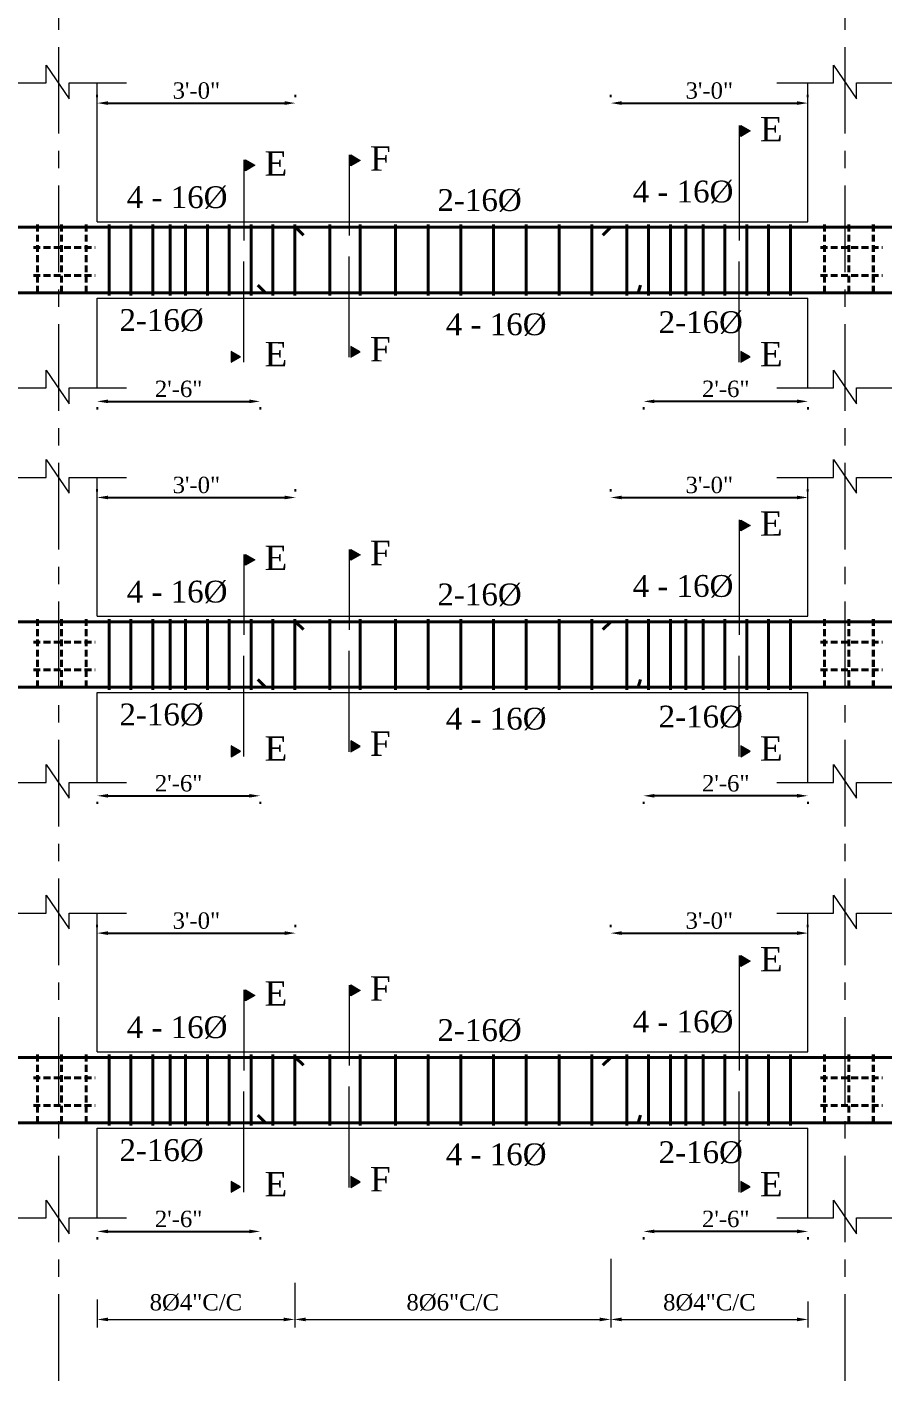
# Model space of a CAD drawing. Extents: x -2338379 to 930990, y -818978 to 106940.
# Drawn here: x 385791.9 to 386105.6, y -207588.6 to -207092.4 of the extents above; entities that cross this region are included whole.
import ezdxf

# ---------------------------------------------------------------- set-up
doc = ezdxf.new("R2010")
doc.units = 0
doc.header["$MEASUREMENT"] = 0
doc.header["$PDMODE"] = 34
doc.linetypes.add('CENTER', pattern=[50.8, 31.75, -6.35, 6.35, -6.35])
doc.linetypes.add('DASHED', pattern=[0.75, 0.5, -0.25])
doc.layers.get('0').update_dxf_attribs({"linetype": 'CONTINUOUS', "lineweight": 30})
doc.layers.get('DEFPOINTS').update_dxf_attribs({"linetype": 'CONTINUOUS'})
for name, color, linetype, lineweight in [('Center', 11, 'CENTER', 15), ('Dimension', 35, 'CONTINUOUS', 9), ('HATCH', 3, 'CONTINUOUS', 15), ('rcc elevation', 253, 'CONTINUOUS', 18), ('rebar', 3, 'CONTINUOUS', 40), ('TEXT', 7, 'CONTINUOUS', 30), ('WALL', 1, 'CONTINUOUS', 40)]:
    doc.layers.add(name, color=color, linetype=linetype, lineweight=lineweight)
doc.styles.get("Standard").update_dxf_attribs({"font": 'times.ttf', "height": 6})
doc.dimstyles.new('Standard$0', dxfattribs={"dimtxt": 6, "dimasz": 4, "dimexe": 3, "dimexo": 6, "dimgap": 3, "dimtad": 1, "dimdec": 1, "dimzin": 0, "dimdsep": 46, "dimlunit": 4, "dimtxsty": 'Standard', "dimcen": 0.09, "dimclrd": 6, "dimclre": 6, "dimclrt": 7, "dimadec": 0, "dimazin": 0, "dimtfac": 1, "dimtdec": 1, "dimtix": 1, "dimtofl": 0, "dimtmove": 1, "dimatfit": 3, "dimfxl": 1, "dimtolj": 1, "dimtzin": 0, "dimlwd": 18, "dimlwe": 18, "dimarcsym": 0})

# ---------------------------------------------------------------- blocks, each defined once
blk = doc.blocks.new('*D318')
at = {"color": 6, "lineweight": 18, "transparency": 16777216}
for p, q in [((385890.02, -207552.68), (385890.02, -207569.11)), ((385817.62, -207558.84), (385817.62, -207569.11)), ((385821.62, -207566.11), (385886.02, -207566.11))]:
    blk.add_line(p, q, dxfattribs=at)
at = {"color": 6, "lineweight": 30, "transparency": 16777216}
for points in [[(385821.62, -207565.44), (385821.62, -207566.77), (385817.62, -207566.11)], [(385886.02, -207565.44), (385886.02, -207566.77), (385890.02, -207566.11)]]:
    blk.add_solid(points, dxfattribs=at)
at = {"layer": 'DEFPOINTS', "color": 0, "lineweight": 30, "transparency": 16777216}
for p in [(385890.02, -207546.68), (385817.62, -207552.84), (385890.02, -207566.11)]:
    blk.add_point(p, dxfattribs=at)
at = {"color": 7, "transparency": 16777216, "insert": (385853.82, -207559.93), "char_height": 6, "attachment_point": 5}
blk.add_mtext('\\A1;8%%c4"C/C', dxfattribs=at)
blk = doc.blocks.new('*D319')
at = {"color": 6, "lineweight": 18, "transparency": 16777216}
for p, q in [((386005.83, -207543.84), (386005.83, -207569.11)), ((385890.02, -207552.68), (385890.02, -207569.11)), ((385894.02, -207566.11), (386001.83, -207566.11))]:
    blk.add_line(p, q, dxfattribs=at)
at = {"color": 6, "lineweight": 30, "transparency": 16777216}
for points in [[(385894.02, -207565.44), (385894.02, -207566.77), (385890.02, -207566.11)], [(386001.83, -207565.44), (386001.83, -207566.77), (386005.83, -207566.11)]]:
    blk.add_solid(points, dxfattribs=at)
at = {"layer": 'DEFPOINTS', "color": 0, "lineweight": 30, "transparency": 16777216}
for p in [(386005.83, -207537.84), (385890.02, -207546.68), (386005.83, -207566.11)]:
    blk.add_point(p, dxfattribs=at)
at = {"color": 7, "transparency": 16777216, "insert": (385947.92, -207559.93), "char_height": 6, "attachment_point": 5}
blk.add_mtext('\\A1;8%%C6"C/C', dxfattribs=at)
blk = doc.blocks.new('*D320')
at = {"color": 6, "lineweight": 18, "transparency": 16777216}
for p, q in [((386005.83, -207543.84), (386005.83, -207569.11)), ((386078.12, -207559.5), (386078.12, -207569.11)), ((386009.83, -207566.11), (386074.12, -207566.11))]:
    blk.add_line(p, q, dxfattribs=at)
at = {"color": 6, "lineweight": 30, "transparency": 16777216}
for points in [[(386009.83, -207565.44), (386009.83, -207566.77), (386005.83, -207566.11)], [(386074.12, -207565.44), (386074.12, -207566.77), (386078.12, -207566.11)]]:
    blk.add_solid(points, dxfattribs=at)
at = {"layer": 'DEFPOINTS', "color": 0, "lineweight": 30, "transparency": 16777216}
for p in [(386005.83, -207537.84), (386078.12, -207553.5), (386078.12, -207566.11)]:
    blk.add_point(p, dxfattribs=at)
at = {"color": 7, "transparency": 16777216, "insert": (386041.98, -207559.93), "char_height": 6, "attachment_point": 5}
blk.add_mtext('\\A1;8%%C4"C/C', dxfattribs=at)
blk = doc.blocks.new('*D321')
at = {"layer": 'DEFPOINTS', "color": 0, "lineweight": 30, "transparency": 16777216}
for p in [(385890.35, -207424.49), (385817.61, -207431.33), (385890.35, -207431.33)]:
    blk.add_point(p, dxfattribs=at)
at = {"layer": 'TEXT', "color": 6, "lineweight": -2, "transparency": 16777216}
for p, q in [((385817.61, -207422.33), (385817.61, -207421.49)), ((385890.35, -207422.33), (385890.35, -207421.49)), ((385821.61, -207424.49), (385886.35, -207424.49))]:
    blk.add_line(p, q, dxfattribs=at)
at = {"layer": 'TEXT', "color": 6, "lineweight": 30, "transparency": 16777216}
for points in [[(385821.61, -207423.82), (385821.61, -207425.16), (385817.61, -207424.49)], [(385886.35, -207423.82), (385886.35, -207425.16), (385890.35, -207424.49)]]:
    blk.add_solid(points, dxfattribs=at)
at = {"layer": 'TEXT', "color": 7, "transparency": 16777216, "insert": (385853.98, -207419.94), "char_height": 6, "attachment_point": 5}
blk.add_mtext('\\A1;3\'-0"', dxfattribs=at)
blk = doc.blocks.new('*D322')
at = {"layer": 'DEFPOINTS', "color": 0, "lineweight": 30, "transparency": 16777216}
for p in [(385817.61, -207527), (385877.35, -207527), (385877.35, -207533.84)]:
    blk.add_point(p, dxfattribs=at)
at = {"layer": 'TEXT', "color": 6, "lineweight": -2, "transparency": 16777216}
for p, q in [((385821.61, -207533.84), (385873.35, -207533.84)), ((385817.61, -207536), (385817.61, -207536.84)), ((385877.35, -207536), (385877.35, -207536.84))]:
    blk.add_line(p, q, dxfattribs=at)
at = {"layer": 'TEXT', "color": 6, "lineweight": 30, "transparency": 16777216}
for points in [[(385821.61, -207533.17), (385821.61, -207534.51), (385817.61, -207533.84)], [(385873.35, -207533.17), (385873.35, -207534.51), (385877.35, -207533.84)]]:
    blk.add_solid(points, dxfattribs=at)
at = {"layer": 'TEXT', "color": 7, "transparency": 16777216, "insert": (385847.48, -207529.29), "char_height": 6, "attachment_point": 5}
blk.add_mtext('\\A1;2\'-6"', dxfattribs=at)
blk = doc.blocks.new('*D323')
at = {"layer": 'DEFPOINTS', "color": 0, "lineweight": 30, "transparency": 16777216}
for p in [(386078.09, -207424.49), (386005.83, -207431.33), (386078.09, -207431.33)]:
    blk.add_point(p, dxfattribs=at)
at = {"layer": 'TEXT', "color": 6, "lineweight": -2, "transparency": 16777216}
for p, q in [((386005.83, -207422.33), (386005.83, -207421.49)), ((386078.09, -207422.33), (386078.09, -207421.49)), ((386009.83, -207424.49), (386074.09, -207424.49))]:
    blk.add_line(p, q, dxfattribs=at)
at = {"layer": 'TEXT', "color": 6, "lineweight": 30, "transparency": 16777216}
for points in [[(386009.83, -207423.82), (386009.83, -207425.16), (386005.83, -207424.49)], [(386074.09, -207423.82), (386074.09, -207425.16), (386078.09, -207424.49)]]:
    blk.add_solid(points, dxfattribs=at)
at = {"layer": 'TEXT', "color": 7, "transparency": 16777216, "insert": (386041.96, -207419.94), "char_height": 6, "attachment_point": 5}
blk.add_mtext('\\A1;3\'-0"', dxfattribs=at)
blk = doc.blocks.new('*D324')
at = {"layer": 'DEFPOINTS', "color": 0, "lineweight": 30, "transparency": 16777216}
for p in [(386017.86, -207527), (386078.12, -207527), (386017.86, -207533.84)]:
    blk.add_point(p, dxfattribs=at)
at = {"layer": 'TEXT', "color": 6, "lineweight": -2, "transparency": 16777216}
for p, q in [((386074.12, -207533.84), (386021.86, -207533.84)), ((386017.86, -207536), (386017.86, -207536.84)), ((386078.12, -207536), (386078.12, -207536.84))]:
    blk.add_line(p, q, dxfattribs=at)
at = {"layer": 'TEXT', "color": 6, "lineweight": 30, "transparency": 16777216}
for points in [[(386021.86, -207533.17), (386021.86, -207534.51), (386017.86, -207533.84)], [(386074.12, -207533.17), (386074.12, -207534.51), (386078.12, -207533.84)]]:
    blk.add_solid(points, dxfattribs=at)
at = {"layer": 'TEXT', "color": 7, "transparency": 16777216, "insert": (386047.99, -207529.29), "char_height": 6, "attachment_point": 5}
blk.add_mtext('\\A1;2\'-6"', dxfattribs=at)
blk = doc.blocks.new('*D678')
at = {"layer": 'DEFPOINTS', "color": 0, "lineweight": 30, "transparency": 16777216}
for p in [(385890.35, -207264.81), (385817.61, -207271.64), (385890.35, -207271.64)]:
    blk.add_point(p, dxfattribs=at)
at = {"layer": 'TEXT', "color": 6, "lineweight": -2, "transparency": 16777216}
for p, q in [((385817.61, -207262.64), (385817.61, -207261.81)), ((385890.35, -207262.64), (385890.35, -207261.81)), ((385821.61, -207264.81), (385886.35, -207264.81))]:
    blk.add_line(p, q, dxfattribs=at)
at = {"layer": 'TEXT', "color": 6, "lineweight": 30, "transparency": 16777216}
for points in [[(385821.61, -207264.14), (385821.61, -207265.47), (385817.61, -207264.81)], [(385886.35, -207264.14), (385886.35, -207265.47), (385890.35, -207264.81)]]:
    blk.add_solid(points, dxfattribs=at)
at = {"layer": 'TEXT', "color": 7, "transparency": 16777216, "insert": (385853.98, -207260.25), "char_height": 6, "attachment_point": 5}
blk.add_mtext('\\A1;3\'-0"', dxfattribs=at)
blk = doc.blocks.new('*D679')
at = {"layer": 'DEFPOINTS', "color": 0, "lineweight": 30, "transparency": 16777216}
for p in [(385817.61, -207367.32), (385877.35, -207367.32), (385877.35, -207374.16)]:
    blk.add_point(p, dxfattribs=at)
at = {"layer": 'TEXT', "color": 6, "lineweight": -2, "transparency": 16777216}
for p, q in [((385817.61, -207376.32), (385817.61, -207377.16)), ((385821.61, -207374.16), (385873.35, -207374.16)), ((385877.35, -207376.32), (385877.35, -207377.16))]:
    blk.add_line(p, q, dxfattribs=at)
at = {"layer": 'TEXT', "color": 6, "lineweight": 30, "transparency": 16777216}
for points in [[(385821.61, -207373.49), (385821.61, -207374.82), (385817.61, -207374.16)], [(385873.35, -207373.49), (385873.35, -207374.82), (385877.35, -207374.16)]]:
    blk.add_solid(points, dxfattribs=at)
at = {"layer": 'TEXT', "color": 7, "transparency": 16777216, "insert": (385847.48, -207369.6), "char_height": 6, "attachment_point": 5}
blk.add_mtext('\\A1;2\'-6"', dxfattribs=at)
blk = doc.blocks.new('*D680')
at = {"layer": 'DEFPOINTS', "color": 0, "lineweight": 30, "transparency": 16777216}
for p in [(386078.09, -207264.81), (386005.83, -207271.64), (386078.09, -207271.64)]:
    blk.add_point(p, dxfattribs=at)
at = {"layer": 'TEXT', "color": 6, "lineweight": -2, "transparency": 16777216}
for p, q in [((386005.83, -207262.64), (386005.83, -207261.81)), ((386078.09, -207262.64), (386078.09, -207261.81)), ((386009.83, -207264.81), (386074.09, -207264.81))]:
    blk.add_line(p, q, dxfattribs=at)
at = {"layer": 'TEXT', "color": 6, "lineweight": 30, "transparency": 16777216}
for points in [[(386009.83, -207264.14), (386009.83, -207265.47), (386005.83, -207264.81)], [(386074.09, -207264.14), (386074.09, -207265.47), (386078.09, -207264.81)]]:
    blk.add_solid(points, dxfattribs=at)
at = {"layer": 'TEXT', "color": 7, "transparency": 16777216, "insert": (386041.96, -207260.25), "char_height": 6, "attachment_point": 5}
blk.add_mtext('\\A1;3\'-0"', dxfattribs=at)
blk = doc.blocks.new('*D681')
at = {"layer": 'DEFPOINTS', "color": 0, "lineweight": 30, "transparency": 16777216}
for p in [(386017.86, -207367.32), (386078.12, -207367.32), (386017.86, -207374.16)]:
    blk.add_point(p, dxfattribs=at)
at = {"layer": 'TEXT', "color": 6, "lineweight": -2, "transparency": 16777216}
for p, q in [((386017.86, -207376.32), (386017.86, -207377.16)), ((386074.12, -207374.16), (386021.86, -207374.16)), ((386078.12, -207376.32), (386078.12, -207377.16))]:
    blk.add_line(p, q, dxfattribs=at)
at = {"layer": 'TEXT', "color": 6, "lineweight": 30, "transparency": 16777216}
for points in [[(386021.86, -207373.49), (386021.86, -207374.82), (386017.86, -207374.16)], [(386074.12, -207373.49), (386074.12, -207374.82), (386078.12, -207374.16)]]:
    blk.add_solid(points, dxfattribs=at)
at = {"layer": 'TEXT', "color": 7, "transparency": 16777216, "insert": (386047.99, -207369.6), "char_height": 6, "attachment_point": 5}
blk.add_mtext('\\A1;2\'-6"', dxfattribs=at)
blk = doc.blocks.new('*D946')
at = {"layer": 'DEFPOINTS', "color": 0, "lineweight": 30, "transparency": 16777216}
for p in [(385890.35, -207120.23), (385817.61, -207127.07), (385890.35, -207127.07)]:
    blk.add_point(p, dxfattribs=at)
at = {"layer": 'TEXT', "color": 6, "lineweight": -2, "transparency": 16777216}
for p, q in [((385817.61, -207118.07), (385817.61, -207117.23)), ((385890.35, -207118.07), (385890.35, -207117.23)), ((385821.61, -207120.23), (385886.35, -207120.23))]:
    blk.add_line(p, q, dxfattribs=at)
at = {"layer": 'TEXT', "color": 6, "lineweight": 30, "transparency": 16777216}
for points in [[(385821.61, -207119.56), (385821.61, -207120.89), (385817.61, -207120.23)], [(385886.35, -207119.56), (385886.35, -207120.89), (385890.35, -207120.23)]]:
    blk.add_solid(points, dxfattribs=at)
at = {"layer": 'TEXT', "color": 7, "transparency": 16777216, "insert": (385853.98, -207115.67), "char_height": 6, "attachment_point": 5}
blk.add_mtext('\\A1;3\'-0"', dxfattribs=at)
blk = doc.blocks.new('*D947')
at = {"layer": 'DEFPOINTS', "color": 0, "lineweight": 30, "transparency": 16777216}
for p in [(385817.61, -207222.74), (385877.35, -207222.74), (385877.35, -207229.58)]:
    blk.add_point(p, dxfattribs=at)
at = {"layer": 'TEXT', "color": 6, "lineweight": -2, "transparency": 16777216}
for p, q in [((385817.61, -207231.74), (385817.61, -207232.58)), ((385821.61, -207229.58), (385873.35, -207229.58)), ((385877.35, -207231.74), (385877.35, -207232.58))]:
    blk.add_line(p, q, dxfattribs=at)
at = {"layer": 'TEXT', "color": 6, "lineweight": 30, "transparency": 16777216}
for points in [[(385821.61, -207228.91), (385821.61, -207230.24), (385817.61, -207229.58)], [(385873.35, -207228.91), (385873.35, -207230.24), (385877.35, -207229.58)]]:
    blk.add_solid(points, dxfattribs=at)
at = {"layer": 'TEXT', "color": 7, "transparency": 16777216, "insert": (385847.48, -207225.02), "char_height": 6, "attachment_point": 5}
blk.add_mtext('\\A1;2\'-6"', dxfattribs=at)
blk = doc.blocks.new('*D948')
at = {"layer": 'DEFPOINTS', "color": 0, "lineweight": 30, "transparency": 16777216}
for p in [(386078.09, -207120.23), (386005.83, -207127.07), (386078.09, -207127.07)]:
    blk.add_point(p, dxfattribs=at)
at = {"layer": 'TEXT', "color": 6, "lineweight": -2, "transparency": 16777216}
for p, q in [((386005.83, -207118.07), (386005.83, -207117.23)), ((386078.09, -207118.07), (386078.09, -207117.23)), ((386009.83, -207120.23), (386074.09, -207120.23))]:
    blk.add_line(p, q, dxfattribs=at)
at = {"layer": 'TEXT', "color": 6, "lineweight": 30, "transparency": 16777216}
for points in [[(386009.83, -207119.56), (386009.83, -207120.89), (386005.83, -207120.23)], [(386074.09, -207119.56), (386074.09, -207120.89), (386078.09, -207120.23)]]:
    blk.add_solid(points, dxfattribs=at)
at = {"layer": 'TEXT', "color": 7, "transparency": 16777216, "insert": (386041.96, -207115.67), "char_height": 6, "attachment_point": 5}
blk.add_mtext('\\A1;3\'-0"', dxfattribs=at)
blk = doc.blocks.new('*D949')
at = {"layer": 'DEFPOINTS', "color": 0, "lineweight": 30, "transparency": 16777216}
for p in [(386017.86, -207222.74), (386078.12, -207222.74), (386017.86, -207229.58)]:
    blk.add_point(p, dxfattribs=at)
at = {"layer": 'TEXT', "color": 6, "lineweight": -2, "transparency": 16777216}
for p, q in [((386017.86, -207231.74), (386017.86, -207232.58)), ((386074.12, -207229.58), (386021.86, -207229.58)), ((386078.12, -207231.74), (386078.12, -207232.58))]:
    blk.add_line(p, q, dxfattribs=at)
at = {"layer": 'TEXT', "color": 6, "lineweight": 30, "transparency": 16777216}
for points in [[(386021.86, -207228.91), (386021.86, -207230.24), (386017.86, -207229.58)], [(386074.12, -207228.91), (386074.12, -207230.24), (386078.12, -207229.58)]]:
    blk.add_solid(points, dxfattribs=at)
at = {"layer": 'TEXT', "color": 7, "transparency": 16777216, "insert": (386047.99, -207225.02), "char_height": 6, "attachment_point": 5}
blk.add_mtext('\\A1;2\'-6"', dxfattribs=at)

msp = doc.modelspace()

# ---------------------------------------------------------------- hatches: boundary and pattern name
at = {"layer": 'HATCH', "ltscale": 0.5}
for points in [[(386053.53, -207132.43), (386053.53, -207128.48), (386056.94, -207130.46)], [(385871.99, -207145.01), (385871.99, -207141.07), (385875.4, -207143.04)], [(385910.64, -207143.19), (385910.64, -207139.24), (385914.05, -207141.22)], [(385866.79, -207211.3), (385866.79, -207215.25), (385870.2, -207213.27)], [(385910.64, -207209.48), (385910.64, -207213.42), (385914.05, -207211.45)], [(386053.53, -207211.3), (386053.53, -207215.25), (386056.94, -207213.27)], [(386053.53, -207277.01), (386053.53, -207273.06), (386056.94, -207275.04)], [(385871.99, -207289.59), (385871.99, -207285.65), (385875.4, -207287.62)], [(385910.64, -207287.77), (385910.64, -207283.82), (385914.05, -207285.8)], [(385866.79, -207355.88), (385866.79, -207359.82), (385870.2, -207357.85)], [(385910.64, -207354.06), (385910.64, -207358), (385914.05, -207356.03)], [(386053.53, -207355.88), (386053.53, -207359.82), (386056.94, -207357.85)], [(386053.53, -207436.7), (386053.53, -207432.75), (386056.94, -207434.72)], [(385871.99, -207449.28), (385871.99, -207445.33), (385875.4, -207447.31)], [(385910.64, -207447.46), (385910.64, -207443.51), (385914.05, -207445.48)], [(385866.79, -207515.56), (385866.79, -207519.51), (385870.2, -207517.54)], [(385910.64, -207513.74), (385910.64, -207517.69), (385914.05, -207515.72)], [(386053.53, -207515.56), (386053.53, -207519.51), (386056.94, -207517.54)]]:
    msp.add_hatch(color=256, dxfattribs=at).paths.add_polyline_path(points)

# ---------------------------------------------------------------- linework, layer by layer
at = {"layer": 'Center'}
for p, q in [((385803.61, -207588.64), (385803.61, -206602.05)), ((386091.74, -207588.64), (386091.74, -206602.05))]:
    msp.add_line(p, q, dxfattribs=at)
at = {"layer": 'Dimension', "ltscale": 0.5}
for p, q in [((386052.9, -207128.45), (386052.9, -207170.62)), ((385871.36, -207141.08), (385871.36, -207170.62)), ((385910.01, -207139.26), (385910.01, -207168.8)), ((385871.36, -207215.23), (385871.36, -207178.29)), ((385910.01, -207213.41), (385910.01, -207176.46)), ((386052.9, -207215.23), (386052.9, -207178.29)), ((386052.9, -207273.03), (386052.9, -207315.2)), ((385871.36, -207285.66), (385871.36, -207315.2)), ((385910.01, -207283.83), (385910.01, -207313.38)), ((385910.01, -207357.99), (385910.01, -207321.04)), ((385871.36, -207359.81), (385871.36, -207322.87)), ((386052.9, -207359.81), (386052.9, -207322.87)), ((386052.9, -207432.72), (386052.9, -207474.89)), ((385871.36, -207445.34), (385871.36, -207474.89)), ((385910.01, -207443.52), (385910.01, -207473.07)), ((385910.01, -207517.68), (385910.01, -207480.73)), ((385871.36, -207519.5), (385871.36, -207482.55)), ((386052.9, -207519.5), (386052.9, -207482.55))]:
    msp.add_line(p, q, dxfattribs=at)
at = {"layer": 'Dimension'}
for points in [[(385778.2, -207112.85), (385798.99, -207112.85), (385798.99, -207106.3), (385807.38, -207118.68), (385807.38, -207112.85), (385828.35, -207112.85)], [(386066.68, -207112.85), (386087.47, -207112.85), (386087.47, -207106.3), (386095.86, -207118.68), (386095.86, -207112.85), (386116.83, -207112.85)], [(385778.2, -207224.65), (385798.99, -207224.65), (385798.99, -207218.09), (385807.38, -207230.48), (385807.38, -207224.65), (385828.35, -207224.65)], [(386066.68, -207224.65), (386087.47, -207224.65), (386087.47, -207218.09), (386095.86, -207230.48), (386095.86, -207224.65), (386116.83, -207224.65)], [(385778.2, -207257.43), (385798.99, -207257.43), (385798.99, -207250.88), (385807.38, -207263.26), (385807.38, -207257.43), (385828.35, -207257.43)], [(386066.68, -207257.43), (386087.47, -207257.43), (386087.47, -207250.88), (386095.86, -207263.26), (386095.86, -207257.43), (386116.83, -207257.43)], [(385778.2, -207369.23), (385798.99, -207369.23), (385798.99, -207362.67), (385807.38, -207375.06), (385807.38, -207369.23), (385828.35, -207369.23)], [(386066.68, -207369.23), (386087.47, -207369.23), (386087.47, -207362.67), (386095.86, -207375.06), (386095.86, -207369.23), (386116.83, -207369.23)], [(385778.2, -207417.12), (385798.99, -207417.12), (385798.99, -207410.56), (385807.38, -207422.95), (385807.38, -207417.12), (385828.35, -207417.12)], [(386066.68, -207417.12), (386087.47, -207417.12), (386087.47, -207410.56), (386095.86, -207422.95), (386095.86, -207417.12), (386116.83, -207417.12)], [(385778.2, -207528.91), (385798.99, -207528.91), (385798.99, -207522.36), (385807.38, -207534.74), (385807.38, -207528.91), (385828.35, -207528.91)], [(386066.68, -207528.91), (386087.47, -207528.91), (386087.47, -207522.36), (386095.86, -207534.74), (386095.86, -207528.91), (386116.83, -207528.91)]]:
    msp.add_lwpolyline(points, dxfattribs=at)
at = {"layer": 'Dimension', "ltscale": 0.5}
for points in [[(386056.94, -207130.46), (386053.53, -207132.43), (386053.53, -207128.48)], [(385875.4, -207143.04), (385871.99, -207145.01), (385871.99, -207141.07)], [(385914.05, -207141.22), (385910.64, -207143.19), (385910.64, -207139.24)], [(385870.2, -207213.27), (385866.79, -207211.3), (385866.79, -207215.25)], [(385914.05, -207211.45), (385910.64, -207209.48), (385910.64, -207213.42)], [(386056.94, -207213.27), (386053.53, -207211.3), (386053.53, -207215.25)], [(386056.94, -207275.04), (386053.53, -207277.01), (386053.53, -207273.06)], [(385875.4, -207287.62), (385871.99, -207289.59), (385871.99, -207285.65)], [(385914.05, -207285.8), (385910.64, -207287.77), (385910.64, -207283.82)], [(385870.2, -207357.85), (385866.79, -207355.88), (385866.79, -207359.82)], [(385914.05, -207356.03), (385910.64, -207354.06), (385910.64, -207358)], [(386056.94, -207357.85), (386053.53, -207355.88), (386053.53, -207359.82)], [(386056.94, -207434.72), (386053.53, -207436.7), (386053.53, -207432.75)], [(385875.4, -207447.31), (385871.99, -207449.28), (385871.99, -207445.33)], [(385914.05, -207445.48), (385910.64, -207447.46), (385910.64, -207443.51)], [(385870.2, -207517.54), (385866.79, -207515.56), (385866.79, -207519.51)], [(385914.05, -207515.72), (385910.64, -207513.74), (385910.64, -207517.69)], [(386056.94, -207517.54), (386053.53, -207515.56), (386053.53, -207519.51)]]:
    msp.add_lwpolyline(points, close=True, dxfattribs=at)
at = {"layer": 'rcc elevation', "ltscale": 20}
for p, q in [((385817.61, -207163.77), (385817.61, -207112.85)), ((385817.61, -207163.77), (385817.61, -207112.85)), ((386078.09, -207163.77), (386078.09, -207112.85)), ((385817.61, -207163.77), (386078.09, -207163.77)), ((385817.61, -207191.77), (386078.09, -207191.77)), ((385817.61, -207224.65), (385817.61, -207191.77)), ((385817.61, -207224.65), (385817.61, -207191.77)), ((386078.09, -207224.65), (386078.09, -207191.77)), ((385817.61, -207308.35), (385817.61, -207257.43)), ((385817.61, -207308.35), (385817.61, -207257.43)), ((386078.09, -207308.35), (386078.09, -207257.43)), ((385817.61, -207308.35), (386078.09, -207308.35)), ((385817.61, -207336.35), (386078.09, -207336.35)), ((385817.61, -207369.23), (385817.61, -207336.35)), ((385817.61, -207369.23), (385817.61, -207336.35)), ((386078.09, -207369.23), (386078.09, -207336.35)), ((385817.61, -207468.04), (385817.61, -207417.12)), ((385817.61, -207468.04), (385817.61, -207417.12)), ((386078.09, -207468.04), (386078.09, -207417.12)), ((385817.61, -207468.04), (386078.09, -207468.04)), ((385817.61, -207496.04), (386078.09, -207496.04)), ((385817.61, -207528.91), (385817.61, -207496.04)), ((385817.61, -207528.91), (385817.61, -207496.04)), ((386078.09, -207528.91), (386078.09, -207496.04))]:
    msp.add_line(p, q, dxfattribs=at)
at = {"layer": 'rebar', "ltscale": 20}
for p, q in [((385508.8, -207165.77), (387571.07, -207165.77)), ((385890.35, -207165.77), (385893.2, -207168.62)), ((386005.83, -207165.77), (386002.98, -207168.62)), ((385876.5, -207186.92), (385879.35, -207189.77)), ((386016.71, -207186.92), (386015.86, -207189.77)), ((385506.17, -207189.77), (387573.7, -207189.77)), ((385508.8, -207310.35), (387571.07, -207310.35)), ((385890.35, -207310.35), (385893.2, -207313.2)), ((386005.83, -207310.35), (386002.98, -207313.2)), ((385876.5, -207331.5), (385879.35, -207334.35)), ((386016.71, -207331.5), (386015.86, -207334.35)), ((385506.17, -207334.35), (387573.7, -207334.35)), ((385508.8, -207470.04), (387251.14, -207470.04)), ((385890.35, -207470.04), (385893.2, -207472.89)), ((386005.83, -207470.04), (386002.98, -207472.89)), ((385876.5, -207491.19), (385879.35, -207494.04)), ((386016.71, -207491.19), (386015.86, -207494.04)), ((385506.17, -207494.04), (387253.77, -207494.04))]:
    msp.add_line(p, q, dxfattribs=at)
at = {"layer": 'rebar', "linetype": 'DASHED', "ltscale": 5}
for p, q in [((385795.74, -207164.77), (385795.74, -207190.77)), ((385804.61, -207164.77), (385804.61, -207190.77)), ((385813.56, -207164.77), (385813.56, -207190.77)), ((385813.65, -207164.77), (385813.65, -207190.77)), ((386084.22, -207164.77), (386084.22, -207190.77)), ((386093.09, -207164.77), (386093.09, -207190.77)), ((386102.04, -207164.77), (386102.04, -207190.77)), ((386102.13, -207164.77), (386102.13, -207190.77)), ((385794.25, -207173.22), (385816.94, -207173.22)), ((386082.74, -207173.22), (386105.42, -207173.22)), ((385794.25, -207183.39), (385816.94, -207183.39)), ((386082.74, -207183.39), (386105.42, -207183.39)), ((385795.74, -207309.35), (385795.74, -207335.35)), ((385804.61, -207309.35), (385804.61, -207335.35)), ((385813.56, -207309.35), (385813.56, -207335.35)), ((385813.65, -207309.35), (385813.65, -207335.35)), ((386084.22, -207309.35), (386084.22, -207335.35)), ((386093.09, -207309.35), (386093.09, -207335.35)), ((386102.04, -207309.35), (386102.04, -207335.35)), ((386102.13, -207309.35), (386102.13, -207335.35)), ((385794.25, -207317.8), (385816.94, -207317.8)), ((386082.74, -207317.8), (386105.42, -207317.8)), ((385794.25, -207327.97), (385816.94, -207327.97)), ((386082.74, -207327.97), (386105.42, -207327.97)), ((385795.74, -207469.04), (385795.74, -207495.04)), ((385804.61, -207469.04), (385804.61, -207495.04)), ((385813.56, -207469.04), (385813.56, -207495.04)), ((385813.65, -207469.04), (385813.65, -207495.04)), ((386084.22, -207469.04), (386084.22, -207495.04)), ((386093.09, -207469.04), (386093.09, -207495.04)), ((386102.04, -207469.04), (386102.04, -207495.04)), ((386102.13, -207469.04), (386102.13, -207495.04)), ((385794.25, -207477.49), (385816.94, -207477.49)), ((386082.74, -207477.49), (386105.42, -207477.49)), ((385794.25, -207487.66), (385816.94, -207487.66)), ((386082.74, -207487.66), (386105.42, -207487.66))]:
    msp.add_line(p, q, dxfattribs=at)
at = {"layer": 'rebar', "ltscale": 5}
for p, q in [((385822.02, -207164.77), (385822.02, -207190.77)), ((385830.02, -207164.77), (385830.02, -207190.77)), ((385838.02, -207164.77), (385838.02, -207190.77)), ((385844.35, -207164.77), (385844.35, -207190.77)), ((385850.02, -207164.77), (385850.02, -207190.77)), ((385858.02, -207164.77), (385858.02, -207190.77)), ((385866.02, -207164.77), (385866.02, -207190.77)), ((385874.02, -207164.77), (385874.02, -207190.77)), ((385882.02, -207164.77), (385882.02, -207190.77)), ((385890.02, -207164.77), (385890.02, -207190.77)), ((385902.9, -207164.77), (385902.9, -207190.77)), ((385914.02, -207164.77), (385914.02, -207190.77)), ((385926.9, -207164.77), (385926.9, -207190.77)), ((385938.9, -207164.77), (385938.9, -207190.77)), ((385950.9, -207164.77), (385950.9, -207190.77)), ((385962.9, -207164.77), (385962.9, -207190.77)), ((385974.9, -207164.77), (385974.9, -207190.77)), ((385986.9, -207164.77), (385986.9, -207190.77)), ((385998.9, -207164.77), (385998.9, -207190.77)), ((386011.68, -207164.77), (386011.68, -207190.77)), ((386019.68, -207164.77), (386019.68, -207190.77)), ((386027.68, -207164.77), (386027.68, -207190.77)), ((386033.41, -207164.77), (386033.41, -207190.77)), ((386039.68, -207164.77), (386039.68, -207190.77)), ((386047.68, -207164.77), (386047.68, -207190.77)), ((386055.68, -207164.77), (386055.68, -207190.77)), ((386063.68, -207164.77), (386063.68, -207190.77)), ((386071.68, -207164.77), (386071.68, -207190.77)), ((385822.02, -207309.35), (385822.02, -207335.35)), ((385830.02, -207309.35), (385830.02, -207335.35)), ((385838.02, -207309.35), (385838.02, -207335.35)), ((385844.35, -207309.35), (385844.35, -207335.35)), ((385850.02, -207309.35), (385850.02, -207335.35)), ((385858.02, -207309.35), (385858.02, -207335.35)), ((385866.02, -207309.35), (385866.02, -207335.35)), ((385874.02, -207309.35), (385874.02, -207335.35)), ((385882.02, -207309.35), (385882.02, -207335.35)), ((385890.02, -207309.35), (385890.02, -207335.35)), ((385902.9, -207309.35), (385902.9, -207335.35)), ((385914.02, -207309.35), (385914.02, -207335.35)), ((385926.9, -207309.35), (385926.9, -207335.35)), ((385938.9, -207309.35), (385938.9, -207335.35)), ((385950.9, -207309.35), (385950.9, -207335.35)), ((385962.9, -207309.35), (385962.9, -207335.35)), ((385974.9, -207309.35), (385974.9, -207335.35)), ((385986.9, -207309.35), (385986.9, -207335.35)), ((385998.9, -207309.35), (385998.9, -207335.35)), ((386011.68, -207309.35), (386011.68, -207335.35)), ((386019.68, -207309.35), (386019.68, -207335.35)), ((386027.68, -207309.35), (386027.68, -207335.35)), ((386033.41, -207309.35), (386033.41, -207335.35)), ((386039.68, -207309.35), (386039.68, -207335.35)), ((386047.68, -207309.35), (386047.68, -207335.35)), ((386055.68, -207309.35), (386055.68, -207335.35)), ((386063.68, -207309.35), (386063.68, -207335.35)), ((386071.68, -207309.35), (386071.68, -207335.35)), ((385822.02, -207469.04), (385822.02, -207495.04)), ((385830.02, -207469.04), (385830.02, -207495.04)), ((385838.02, -207469.04), (385838.02, -207495.04)), ((385844.35, -207469.04), (385844.35, -207495.04)), ((385850.02, -207469.04), (385850.02, -207495.04)), ((385858.02, -207469.04), (385858.02, -207495.04)), ((385866.02, -207469.04), (385866.02, -207495.04)), ((385874.02, -207469.04), (385874.02, -207495.04)), ((385882.02, -207469.04), (385882.02, -207495.04)), ((385890.02, -207469.04), (385890.02, -207495.04)), ((385902.9, -207469.04), (385902.9, -207495.04)), ((385914.02, -207469.04), (385914.02, -207495.04)), ((385926.9, -207469.04), (385926.9, -207495.04)), ((385938.9, -207469.04), (385938.9, -207495.04)), ((385950.9, -207469.04), (385950.9, -207495.04)), ((385962.9, -207469.04), (385962.9, -207495.04)), ((385974.9, -207469.04), (385974.9, -207495.04)), ((385986.9, -207469.04), (385986.9, -207495.04)), ((385998.9, -207469.04), (385998.9, -207495.04)), ((386011.68, -207469.04), (386011.68, -207495.04)), ((386019.68, -207469.04), (386019.68, -207495.04)), ((386027.68, -207469.04), (386027.68, -207495.04)), ((386033.41, -207469.04), (386033.41, -207495.04)), ((386039.68, -207469.04), (386039.68, -207495.04)), ((386047.68, -207469.04), (386047.68, -207495.04)), ((386055.68, -207469.04), (386055.68, -207495.04)), ((386063.68, -207469.04), (386063.68, -207495.04)), ((386071.68, -207469.04), (386071.68, -207495.04))]:
    msp.add_line(p, q, dxfattribs=at)

# ---------------------------------------------------------------- texts
at = {"layer": 'TEXT', "attachment_point": 1}
for s, insert, char_height, width in [('{\\fTimes New Roman|b0|i0|c0|p18;E}', (386060.53, -207125.28), 9, 1356.5327), ('{\\fTimes New Roman|b0|i0|c0|p18;E}', (385878.99, -207137.87), 9, 1356.5327), ('{\\fTimes New Roman|b0|i0|c0|p18;F}', (385917.64, -207136.04), 9, 1356.5327), ('2-16%%C ', (385942.33, -207151.78), 8, 1404.5327), ('2-16%%C ', (385825.79, -207195.76), 8, 1356.5327), ('2-16%%C ', (386023.39, -207196.54), 8, 1356.5327), ('{\\fTimes New Roman|b0|i0|c0|p18;E}', (385878.99, -207207.75), 9, 1356.5327), ('{\\fTimes New Roman|b0|i0|c0|p18;F}', (385917.64, -207205.93), 9, 1356.5327), ('{\\fTimes New Roman|b0|i0|c0|p18;E}', (386060.53, -207207.75), 9, 1356.5327), ('{\\fTimes New Roman|b0|i0|c0|p18;E}', (386060.53, -207269.86), 9, 1356.5327), ('{\\fTimes New Roman|b0|i0|c0|p18;E}', (385878.99, -207282.44), 9, 1356.5327), ('{\\fTimes New Roman|b0|i0|c0|p18;F}', (385917.64, -207280.62), 9, 1356.5327), ('2-16%%C ', (385942.33, -207296.35), 8, 1404.5327), ('2-16%%C ', (385825.79, -207340.34), 8, 1356.5327), ('2-16%%C ', (386023.39, -207341.12), 8, 1356.5327), ('{\\fTimes New Roman|b0|i0|c0|p18;F}', (385917.64, -207350.51), 9, 1356.5327), ('{\\fTimes New Roman|b0|i0|c0|p18;E}', (385878.99, -207352.33), 9, 1356.5327), ('{\\fTimes New Roman|b0|i0|c0|p18;E}', (386060.53, -207352.33), 9, 1356.5327), ('{\\fTimes New Roman|b0|i0|c0|p18;E}', (386060.53, -207429.55), 9, 1356.5327), ('{\\fTimes New Roman|b0|i0|c0|p18;F}', (385917.64, -207440.31), 9, 1356.5327), ('{\\fTimes New Roman|b0|i0|c0|p18;E}', (385878.99, -207442.13), 9, 1356.5327), ('2-16%%C ', (385942.33, -207456.04), 8, 1404.5327), ('2-16%%C ', (385825.79, -207500.03), 8, 1356.5327), ('2-16%%C ', (386023.39, -207500.8), 8, 1356.5327), ('{\\fTimes New Roman|b0|i0|c0|p18;F}', (385917.64, -207510.19), 9, 1356.5327), ('{\\fTimes New Roman|b0|i0|c0|p18;E}', (385878.99, -207512.01), 9, 1356.5327), ('{\\fTimes New Roman|b0|i0|c0|p18;E}', (386060.53, -207512.01), 9, 1356.5327)]:
    msp.add_mtext(s, dxfattribs=dict(at, insert=insert, char_height=char_height, width=width))
at = {"layer": 'WALL', "color": 7, "char_height": 8, "attachment_point": 5}
for insert in [(386032.32, -207152.82), (385846.93, -207154.89), (385963.86, -207201.48), (385846.93, -207299.47), (386032.32, -207297.4), (385963.86, -207346.05), (385846.93, -207459.15), (386032.32, -207457.08), (385963.86, -207505.74)]:
    msp.add_mtext('4 - 16%%C', dxfattribs=dict(at, insert=insert))

# ---------------------------------------------------------------- dimensions: what is measured, and where the dimension line sits
for base, p1, p2, text, picture, middle in [((386005.83, -207566.11), (385890.02, -207546.68), (386005.83, -207537.84), '8%%C6"C/C', '*D319', (385947.92, -207559.93)), ((386078.12, -207566.11), (386005.83, -207537.84), (386078.12, -207553.5), '8%%C4"C/C', '*D320', (386041.98, -207559.93)), ((385890.02, -207566.11), (385817.62, -207552.84), (385890.02, -207546.68), '8%%c4"C/C', '*D318', (385853.82, -207559.93))]:
    dim = msp.add_linear_dim(base=base, p1=p1, p2=p2, text=text, dimstyle='Standard$0')
    dim.commit()
    dim.dimension.update_dxf_attribs({"geometry": picture, "text_midpoint": middle})
at = {"layer": 'TEXT'}
for p1, p2, distance, picture, middle in [((385817.61, -207127.07), (385890.35, -207127.07), 6.84, '*D946', (385853.98, -207115.67)), ((386005.83, -207127.07), (386078.09, -207127.07), 6.84, '*D948', (386041.96, -207115.67)), ((385817.61, -207222.74), (385877.35, -207222.74), -6.84, '*D947', (385847.48, -207225.02)), ((386078.12, -207222.74), (386017.86, -207222.74), 6.84, '*D949', (386047.99, -207225.02)), ((385817.61, -207271.64), (385890.35, -207271.64), 6.84, '*D678', (385853.98, -207260.25)), ((386005.83, -207271.64), (386078.09, -207271.64), 6.84, '*D680', (386041.96, -207260.25)), ((385817.61, -207367.32), (385877.35, -207367.32), -6.84, '*D679', (385847.48, -207369.6)), ((386078.12, -207367.32), (386017.86, -207367.32), 6.84, '*D681', (386047.99, -207369.6)), ((385817.61, -207431.33), (385890.35, -207431.33), 6.84, '*D321', (385853.98, -207419.94)), ((386005.83, -207431.33), (386078.09, -207431.33), 6.84, '*D323', (386041.96, -207419.94)), ((385817.61, -207527), (385877.35, -207527), -6.84, '*D322', (385847.48, -207529.29)), ((386078.12, -207527), (386017.86, -207527), 6.84, '*D324', (386047.99, -207529.29))]:
    dim = msp.add_aligned_dim(p1=p1, p2=p2, distance=distance, dimstyle='Standard$0', override={"dimscale": 0.5, "dimtxt": 18, "dimasz": 8, "dimexe": 6, "dimexo": 18, "dimdec": 0, "dimlfac": 0.5, "dimzin": 11, "dimcen": 2.5, "dimdle": 6, "dimtdec": 0, "dimtofl": 1, "dimlwd": 65534, "dimlwe": 65534}, dxfattribs=at)
    dim.commit()
    dim.dimension.update_dxf_attribs({"geometry": picture, "text_midpoint": middle})

doc.saveas('drawing.dxf')
